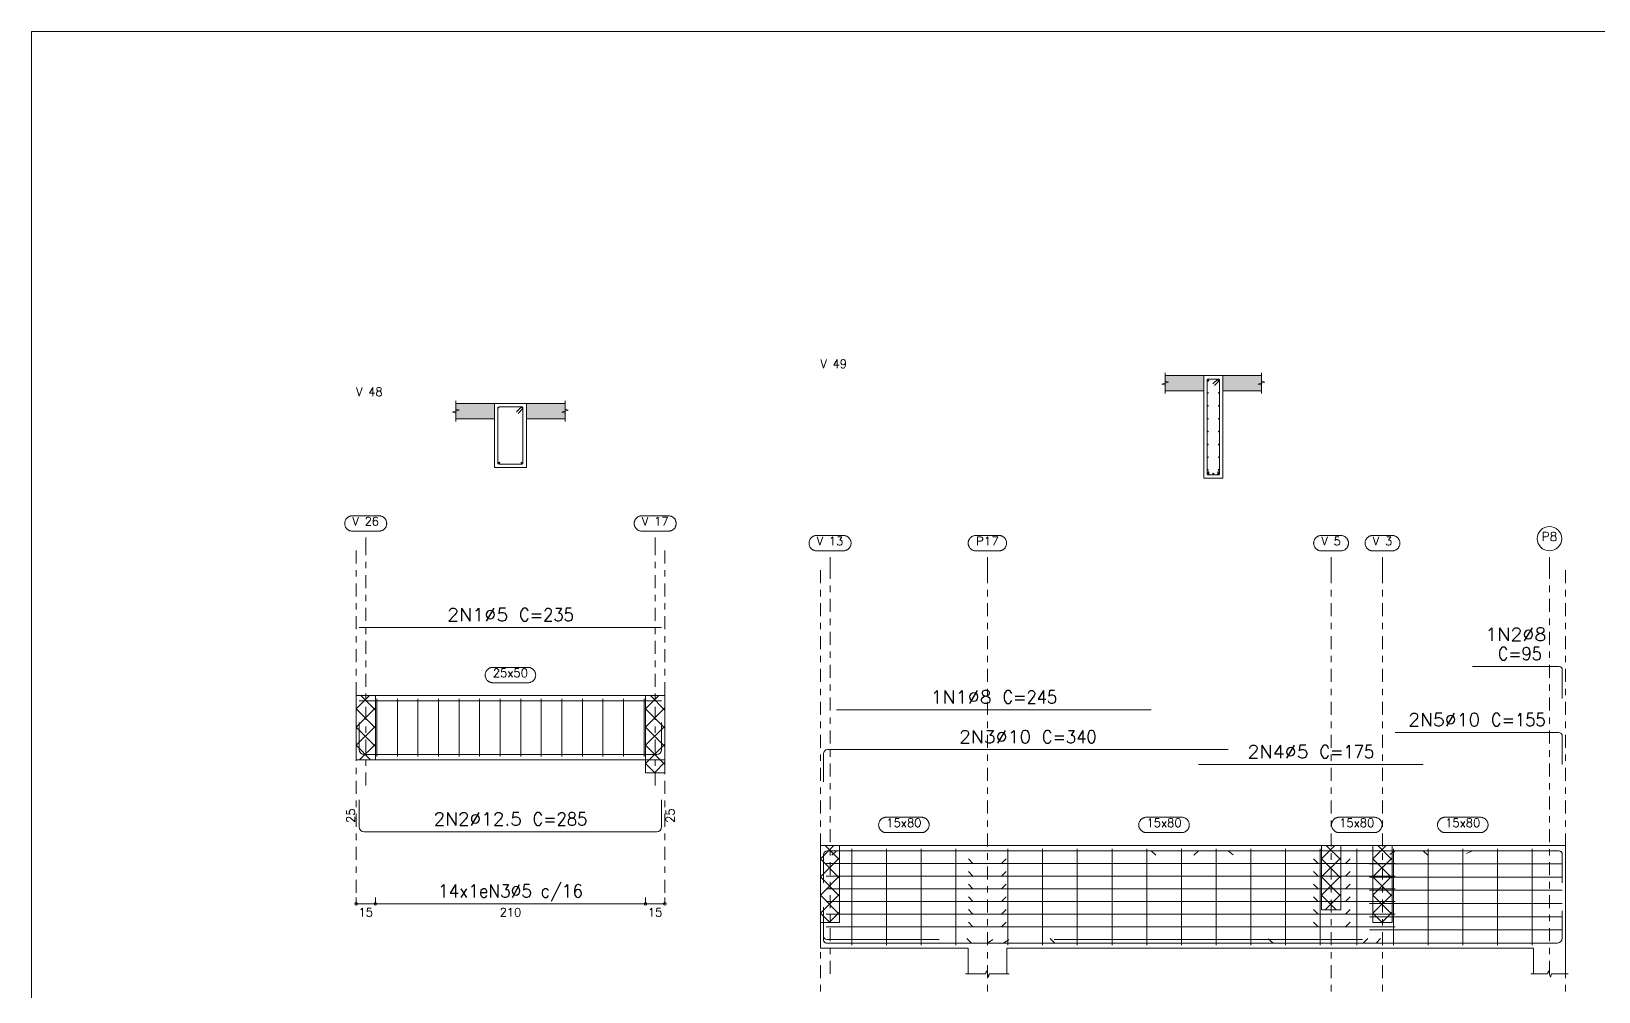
# Model space of a CAD drawing. Header units: millimetres. Extents: x 0 to 84, y 0 to 59.4.
# Drawn here: x 0 to 24.4, y 44.45 to 59.4 of the extents above; entities that cross this region are included whole.
import ezdxf
from ezdxf.enums import TextEntityAlignment as Align

# ---------------------------------------------------------------- set-up
doc = ezdxf.new("R2010")
doc.units = ezdxf.units.MM
doc.linetypes.add('CYPE_RAYAPUNTO', pattern=[0.4125, 0.2025, -0.105, 0, -0.105])
for name, color, linetype, lineweight in [('ARM_LONGITUDINAL_Ø10', 103, 'Continuous', 9), ('ARM_LONGITUDINAL_Ø12_5', 51, 'Continuous', 9), ('ARM_LONGITUDINAL_Ø5', 151, 'Continuous', 9), ('ARM_LONGITUDINAL_Ø6_3', 32, 'Continuous', 9), ('ARM_LONGITUDINAL_Ø8', 32, 'Continuous', 9), ('ARM_TRANSVERSAL_Ø5', 151, 'Continuous', 9), ('ELE_ARM_TRANS_TXT_EST', 3, 'Continuous', 9), ('ELE_CONT_NOS', 122, 'Continuous', 9), ('ELE_CONT_VIG_CONCRETO', 2, 'Continuous', 9), ('ELE_COT_COT_ANCORAGENS', 3, 'Continuous', 0), ('ELE_COT_COT_EST', 3, 'Continuous', 0), ('ELE_COT_COT_LIN_APOIOS', 2, 'CYPE_RAYAPUNTO', 0), ('ELE_COT_TEXTOS_ESTRIBOS', 122, 'Continuous', 0), ('ELE_REF_COT_LIN_AUX_COTA', 2, 'CYPE_RAYAPUNTO', 9), ('ELE_REF_NOME_PORTICO', 3, 'Continuous', 9), ('ELE_REF_REF_NOME', 3, 'Continuous', 9), ('ELE_REF_REF_REFERENCIA', 3, 'Continuous', 9), ('ELE_REF_TEXTO_REF_NOME', 3, 'Continuous', 9), ('ELE_REF_TEXTO_REF_REFERENCIA', 3, 'Continuous', 9), ('POR_ARM_LONG_ARM_TEXTOS', 3, 'Continuous', 9), ('POR_ARM_LONG_TXT_COMP', 3, 'Continuous', 9), ('QUAD_BORDA', 1, 'Continuous', 20), ('QUAD_LIMITES', 2, 'Continuous', 0), ('SEC_CONT_LAJES_CORTE', 8, 'Continuous', 9), ('SEC_CONT_VIG_CONCRETO_CORTE', 2, 'Continuous', 9)]:
    doc.layers.add(name, color=color, linetype=linetype, lineweight=lineweight)
doc.styles.add('CYPETXT', font='', dxfattribs={"height": 0.2})
doc.styles.get('CYPETXT').set_extended_font_data('romans')

msp = doc.modelspace()

# ---------------------------------------------------------------- hatches: boundary and pattern name
at = {"layer": 'SEC_CONT_LAJES_CORTE', "true_color": 0xdad7d3}
for points in [[(17.65, 54.042), (18.25, 54.042), (18.25, 53.802), (17.65, 53.802)], [(19.15, 54.042), (18.55, 54.042), (18.55, 53.802), (19.15, 53.802)], [(6.608, 53.608), (7.208, 53.608), (7.208, 53.368), (6.608, 53.368)], [(8.308, 53.608), (7.708, 53.608), (7.708, 53.368), (8.308, 53.368)]]:
    msp.add_hatch(color=254, dxfattribs=at).paths.add_polyline_path(points, flags=0)

# ---------------------------------------------------------------- linework, layer by layer
at = {"layer": 'ARM_LONGITUDINAL_Ø10'}
for p, q in [((18.633, 46.644), (18.709, 46.579)), ((21.233, 46.644), (21.15, 46.588)), ((15.933, 45.208), (15.862, 45.279)), ((20.933, 45.208), (21.004, 45.279))]:
    msp.add_line(p, q, dxfattribs=at)
for points in [[(23.833, 47.985), (23.833, 48.425), (23.829, 48.448), (23.816, 48.467), (23.796, 48.48), (23.773, 48.485), (21.233, 48.485)], [(12.333, 47.718), (12.333, 48.158), (12.338, 48.181), (12.351, 48.2), (12.37, 48.213), (12.393, 48.218), (18.633, 48.218)], [(12.333, 46.144), (12.333, 46.584), (12.338, 46.607), (12.351, 46.626), (12.37, 46.639), (12.393, 46.644), (18.633, 46.644)], [(23.833, 46.144), (23.833, 46.584), (23.829, 46.607), (23.816, 46.626), (23.796, 46.639), (23.773, 46.644), (21.233, 46.644)], [(20.933, 45.208), (15.933, 45.208)]]:
    msp.add_lwpolyline(points, dxfattribs=at)
for centre in [(18.32, 53.972), (18.48, 53.972), (18.4, 52.512)]:
    msp.add_circle(centre, 0.01, dxfattribs=at)
at = {"layer": 'ARM_LONGITUDINAL_Ø12_5'}
msp.add_line((19.333, 45.208), (19.255, 45.271), dxfattribs=at)
for points in [[(9.811, 48.641), (9.811, 48.216), (9.806, 48.187), (9.789, 48.163), (9.765, 48.147), (9.736, 48.141), (5.18, 48.141), (5.151, 48.147), (5.127, 48.163), (5.11, 48.187), (5.105, 48.216), (5.105, 48.641)], [(9.811, 47.439), (9.811, 47.014), (9.806, 46.985), (9.789, 46.961), (9.765, 46.945), (9.736, 46.939), (5.18, 46.939), (5.151, 46.945), (5.127, 46.961), (5.11, 46.985), (5.105, 47.014), (5.105, 47.439)], [(23.833, 45.708), (23.833, 45.283), (23.827, 45.254), (23.811, 45.23), (23.787, 45.214), (23.758, 45.208), (19.333, 45.208)]]:
    msp.add_lwpolyline(points, dxfattribs=at)
for centre in [(7.281, 52.681), (7.636, 52.681), (18.323, 52.514), (18.478, 52.514)]:
    msp.add_circle(centre, 0.0125, dxfattribs=at)
at = {"layer": 'ARM_LONGITUDINAL_Ø5'}
for p, q in [((18.167, 46.644), (18.096, 46.573)), ((21.667, 46.644), (21.738, 46.573)), ((14.658, 46.447), (14.587, 46.518)), ((15.103, 46.447), (15.174, 46.518)), ((20.033, 46.447), (19.962, 46.518)), ((20.458, 46.447), (20.529, 46.518)), ((14.658, 46.25), (14.587, 46.32)), ((14.658, 46.053), (14.587, 46.123)), ((15.103, 46.25), (15.174, 46.32)), ((15.103, 46.053), (15.174, 46.123)), ((20.033, 46.25), (19.962, 46.32)), ((20.033, 46.053), (19.962, 46.123)), ((20.458, 46.25), (20.529, 46.32)), ((20.458, 46.053), (20.529, 46.123)), ((14.658, 45.855), (14.587, 45.926)), ((15.103, 45.855), (15.174, 45.926)), ((20.033, 45.855), (19.962, 45.926)), ((20.458, 45.855), (20.529, 45.926)), ((14.658, 45.658), (14.587, 45.729)), ((15.103, 45.658), (15.174, 45.729)), ((20.033, 45.658), (19.962, 45.729)), ((20.458, 45.658), (20.529, 45.729)), ((14.658, 45.461), (14.587, 45.532)), ((15.103, 45.461), (15.174, 45.532)), ((20.033, 45.461), (19.962, 45.532)), ((20.458, 45.461), (20.529, 45.532))]:
    msp.add_line(p, q, dxfattribs=at)
for points in [[(9.811, 50.119), (5.105, 50.119)], [(9.811, 48.977), (5.105, 48.977)], [(18.167, 47.986), (21.667, 47.986)], [(18.167, 46.644), (21.667, 46.644)], [(12.374, 46.447), (15.103, 46.447)], [(14.658, 46.447), (20.458, 46.447)], [(20.033, 46.447), (21.233, 46.447)], [(20.833, 46.439), (23.833, 46.439)], [(12.374, 46.25), (15.103, 46.25)], [(14.658, 46.25), (20.458, 46.25)], [(20.033, 46.25), (21.233, 46.25)], [(20.833, 46.234), (23.833, 46.234)], [(12.374, 46.053), (15.103, 46.053)], [(14.658, 46.053), (20.458, 46.053)], [(20.033, 46.053), (21.233, 46.053)], [(20.833, 46.029), (23.833, 46.029)], [(12.374, 45.855), (15.103, 45.855)], [(12.374, 45.658), (15.103, 45.658)], [(14.658, 45.855), (20.458, 45.855)], [(14.658, 45.658), (20.458, 45.658)], [(20.033, 45.855), (21.233, 45.855)], [(20.033, 45.658), (21.233, 45.658)], [(20.833, 45.823), (23.833, 45.823)], [(12.374, 45.461), (15.103, 45.461)], [(14.658, 45.461), (20.458, 45.461)], [(20.033, 45.461), (21.233, 45.461)], [(20.833, 45.618), (23.833, 45.618)], [(20.833, 45.413), (23.833, 45.413)]]:
    msp.add_lwpolyline(points, dxfattribs=at)
for centre in [(18.32, 53.957), (18.48, 53.957), (18.315, 53.771), (18.485, 53.771), (7.273, 53.543), (7.643, 53.543), (18.315, 53.571), (18.485, 53.571), (18.315, 53.37), (18.485, 53.37), (18.315, 53.17), (18.315, 52.969), (18.485, 53.17), (18.485, 52.969), (18.315, 52.769), (18.485, 52.769)]:
    msp.add_circle(centre, 0.005, dxfattribs=at)
at = {"layer": 'ARM_LONGITUDINAL_Ø6_3'}
msp.add_line((15.133, 45.208), (15.215, 45.265), dxfattribs=at)
for points in [[(12.333, 45.708), (12.333, 45.246), (12.336, 45.231), (12.344, 45.219), (12.356, 45.211), (12.371, 45.208), (15.133, 45.208)], [(15.924, 45.264), (20.724, 45.264)]]:
    msp.add_lwpolyline(points, dxfattribs=at)
for centre in [(18.316, 52.573), (18.484, 52.573)]:
    msp.add_circle(centre, 0.0063, dxfattribs=at)
at = {"layer": 'ARM_LONGITUDINAL_Ø8'}
for p, q in [((12.533, 46.644), (12.462, 46.573)), ((17.433, 46.644), (17.504, 46.573)), ((22.433, 46.644), (22.343, 46.601)), ((14.633, 45.208), (14.562, 45.279)), ((14.883, 45.208), (14.966, 45.264)), ((20.733, 45.208), (20.804, 45.279))]:
    msp.add_line(p, q, dxfattribs=at)
for points in [[(23.833, 49.012), (23.833, 49.464), (23.829, 49.483), (23.819, 49.498), (23.804, 49.508), (23.785, 49.512), (22.433, 49.512)], [(12.533, 48.838), (17.433, 48.838)], [(12.533, 46.644), (17.433, 46.644)], [(23.833, 46.144), (23.833, 46.596), (23.829, 46.614), (23.819, 46.63), (23.804, 46.64), (23.785, 46.644), (22.433, 46.644)], [(12.333, 45.764), (12.333, 45.312), (12.337, 45.294), (12.347, 45.278), (12.363, 45.268), (12.381, 45.264), (14.133, 45.264)], [(12.333, 45.708), (12.333, 45.256), (12.337, 45.238), (12.347, 45.222), (12.363, 45.212), (12.381, 45.208), (14.883, 45.208)], [(14.633, 45.208), (20.733, 45.208)]]:
    msp.add_lwpolyline(points, dxfattribs=at)
for centre in [(18.323, 52.535), (18.478, 52.535)]:
    msp.add_circle(centre, 0.008, dxfattribs=at)
at = {"layer": 'ARM_TRANSVERSAL_Ø5'}
for p, q in [((5.378, 49.009), (5.378, 48.109)), ((5.698, 49.009), (5.698, 48.109)), ((6.018, 49.009), (6.018, 48.109)), ((6.338, 49.009), (6.338, 48.109)), ((6.658, 49.009), (6.658, 48.109)), ((6.978, 49.009), (6.978, 48.109)), ((7.298, 49.009), (7.298, 48.109)), ((7.618, 49.009), (7.618, 48.109)), ((7.938, 49.009), (7.938, 48.109)), ((8.258, 49.009), (8.258, 48.109)), ((8.578, 49.009), (8.578, 48.109)), ((8.898, 49.009), (8.898, 48.109)), ((9.218, 49.009), (9.218, 48.109)), ((9.538, 49.009), (9.538, 48.109)), ((12.773, 46.676), (12.773, 45.176)), ((13.313, 46.676), (13.313, 45.176)), ((13.853, 46.676), (13.853, 45.176)), ((14.393, 46.676), (14.393, 45.176)), ((15.203, 46.676), (15.203, 45.176)), ((15.743, 46.676), (15.743, 45.176)), ((16.283, 46.676), (16.283, 45.176)), ((16.823, 46.676), (16.823, 45.176)), ((17.363, 46.676), (17.363, 45.176)), ((17.903, 46.676), (17.903, 45.176)), ((18.443, 46.676), (18.443, 45.176)), ((18.983, 46.676), (18.983, 45.176)), ((19.523, 46.676), (19.523, 45.176)), ((20.063, 46.676), (20.063, 45.176)), ((20.633, 46.676), (20.633, 45.176)), ((21.203, 46.676), (21.203, 45.176)), ((21.743, 46.676), (21.743, 45.176)), ((22.283, 46.676), (22.283, 45.176)), ((22.823, 46.676), (22.823, 45.176)), ((23.363, 46.676), (23.363, 45.176))]:
    msp.add_line(p, q, dxfattribs=at)
for points in [[(18.419, 53.886), (18.49, 53.957), (18.492, 53.96), (18.494, 53.963), (18.495, 53.966), (18.495, 53.969), (18.495, 53.973), (18.494, 53.976), (18.492, 53.979), (18.49, 53.982), (18.487, 53.984), (18.484, 53.986), (18.481, 53.987), (18.478, 53.987), (18.323, 53.987), (18.316, 53.986), (18.31, 53.982), (18.306, 53.976), (18.305, 53.969), (18.305, 52.514), (18.306, 52.508), (18.31, 52.502), (18.316, 52.498), (18.323, 52.497), (18.478, 52.497), (18.484, 52.498), (18.49, 52.502), (18.494, 52.508), (18.495, 52.514), (18.495, 53.969), (18.495, 53.973), (18.494, 53.976), (18.492, 53.979), (18.49, 53.982), (18.487, 53.984), (18.484, 53.986), (18.481, 53.987), (18.478, 53.987), (18.474, 53.987), (18.471, 53.986), (18.468, 53.984), (18.465, 53.982), (18.394, 53.911)], [(7.577, 53.453), (7.648, 53.524), (7.65, 53.526), (7.652, 53.529), (7.653, 53.533), (7.653, 53.536), (7.653, 53.539), (7.652, 53.543), (7.65, 53.546), (7.648, 53.548), (7.645, 53.55), (7.642, 53.552), (7.639, 53.553), (7.636, 53.553), (7.281, 53.553), (7.274, 53.552), (7.268, 53.548), (7.264, 53.543), (7.263, 53.536), (7.263, 52.681), (7.264, 52.674), (7.268, 52.669), (7.274, 52.665), (7.281, 52.663), (7.636, 52.663), (7.642, 52.665), (7.648, 52.669), (7.652, 52.674), (7.653, 52.681), (7.653, 53.536), (7.653, 53.539), (7.652, 53.543), (7.65, 53.546), (7.648, 53.548), (7.645, 53.55), (7.642, 53.552), (7.639, 53.553), (7.636, 53.553), (7.632, 53.553), (7.629, 53.552), (7.626, 53.55), (7.623, 53.548), (7.552, 53.478)]]:
    msp.add_lwpolyline(points, dxfattribs=at)
at = {"layer": 'ELE_CONT_NOS'}
for p, q in [((5.055, 49.059), (5.055, 48.059)), ((9.861, 49.059), (9.861, 48.059)), ((12.283, 46.726), (12.283, 45.126)), ((20.083, 46.726), (20.083, 46.726)), ((20.383, 46.726), (20.383, 46.726)), ((20.883, 46.726), (20.883, 46.726)), ((21.183, 46.726), (21.183, 46.726)), ((14.583, 45.126), (14.583, 44.726)), ((15.183, 45.126), (15.183, 44.726)), ((20.083, 45.126), (20.083, 45.126)), ((20.383, 45.126), (20.383, 45.126)), ((20.883, 45.126), (20.883, 45.126)), ((21.183, 45.126), (21.183, 45.126)), ((23.383, 45.126), (23.383, 44.726)), ((23.883, 45.126), (23.883, 44.726))]:
    msp.add_line(p, q, dxfattribs=at)
at = {"layer": 'ELE_CONT_NOS', "lineweight": 0}
for p, q in [((5.055, 48.852), (5.262, 49.059)), ((5.355, 48.835), (5.13, 49.059)), ((9.561, 48.852), (9.768, 49.059)), ((9.861, 48.835), (9.637, 49.059)), ((5.055, 48.569), (5.355, 48.869)), ((5.355, 48.552), (5.055, 48.852)), ((9.561, 48.569), (9.861, 48.869)), ((9.861, 48.552), (9.561, 48.852)), ((5.055, 48.286), (5.355, 48.586)), ((5.355, 48.269), (5.055, 48.569)), ((9.561, 48.286), (9.861, 48.586)), ((9.861, 48.269), (9.561, 48.569)), ((5.282, 48.059), (5.055, 48.286)), ((5.11, 48.059), (5.355, 48.303)), ((9.561, 48.003), (9.861, 48.303)), ((9.861, 47.986), (9.561, 48.286)), ((9.706, 47.859), (9.561, 48.003)), ((9.7, 47.859), (9.861, 48.021)), ((12.283, 46.519), (12.49, 46.726)), ((12.583, 46.502), (12.359, 46.726)), ((20.083, 46.519), (20.29, 46.726)), ((20.383, 46.502), (20.159, 46.726)), ((20.883, 46.519), (21.09, 46.726)), ((21.183, 46.502), (20.959, 46.726)), ((12.283, 46.236), (12.583, 46.536)), ((12.583, 46.219), (12.283, 46.519)), ((20.083, 46.236), (20.383, 46.536)), ((20.383, 46.219), (20.083, 46.519)), ((20.883, 46.236), (21.183, 46.536)), ((21.183, 46.219), (20.883, 46.519)), ((12.283, 45.953), (12.583, 46.253)), ((12.583, 45.936), (12.283, 46.236)), ((20.083, 45.953), (20.383, 46.253)), ((20.383, 45.936), (20.083, 46.236)), ((20.883, 45.953), (21.183, 46.253)), ((21.183, 45.936), (20.883, 46.236)), ((12.283, 45.67), (12.583, 45.97)), ((12.583, 45.653), (12.283, 45.953)), ((20.31, 45.726), (20.083, 45.953)), ((20.139, 45.726), (20.383, 45.97)), ((20.883, 45.67), (21.183, 45.97)), ((21.183, 45.653), (20.883, 45.953)), ((12.428, 45.526), (12.283, 45.67)), ((12.422, 45.526), (12.583, 45.688)), ((21.028, 45.526), (20.883, 45.67)), ((21.022, 45.526), (21.183, 45.688))]:
    msp.add_line(p, q, dxfattribs=at)
at = {"layer": 'ELE_CONT_NOS'}
for points in [[(5.055, 49.059), (5.355, 49.059)], [(9.561, 49.059), (9.861, 49.059)], [(5.055, 48.059), (5.355, 48.059)], [(9.561, 48.059), (9.861, 48.059)], [(12.283, 46.726), (12.583, 46.726)], [(14.583, 46.726), (15.183, 46.726)], [(20.083, 46.726), (20.383, 46.726)], [(20.883, 46.726), (21.183, 46.726)], [(23.383, 46.726), (23.883, 46.726), (23.883, 45.126)], [(12.283, 45.126), (12.583, 45.126)], [(20.083, 45.126), (20.383, 45.126)], [(20.883, 45.126), (21.183, 45.126)], [(14.543, 44.726), (14.853, 44.726), (14.868, 44.776), (14.898, 44.676), (14.913, 44.726), (15.223, 44.726)], [(23.343, 44.726), (23.603, 44.726), (23.618, 44.776), (23.648, 44.676), (23.663, 44.726), (23.923, 44.726)]]:
    msp.add_lwpolyline(points, dxfattribs=at)
at = {"layer": 'ELE_CONT_NOS', "lineweight": 0}
for points in [[(5.055, 49.059), (5.055, 48.059), (5.355, 48.059), (5.355, 49.059), (5.055, 49.059)], [(9.561, 49.059), (9.561, 47.859), (9.861, 47.859), (9.861, 49.059), (9.561, 49.059)], [(12.283, 46.726), (12.283, 45.526), (12.583, 45.526), (12.583, 46.726), (12.283, 46.726)], [(20.083, 46.726), (20.083, 45.726), (20.383, 45.726), (20.383, 46.726), (20.083, 46.726)], [(20.883, 46.726), (20.883, 45.526), (21.183, 45.526), (21.183, 46.726), (20.883, 46.726)]]:
    msp.add_lwpolyline(points, close=True, dxfattribs=at)
at = {"layer": 'ELE_CONT_VIG_CONCRETO'}
for p, q in [((5.355, 49.059), (9.561, 49.059)), ((5.355, 48.059), (9.561, 48.059)), ((12.583, 46.726), (14.583, 46.726)), ((15.183, 46.726), (20.083, 46.726)), ((20.383, 46.726), (20.883, 46.726)), ((21.183, 46.726), (23.383, 46.726)), ((12.583, 45.126), (14.583, 45.126)), ((15.183, 45.126), (20.083, 45.126)), ((20.383, 45.126), (20.883, 45.126)), ((21.183, 45.126), (23.383, 45.126))]:
    msp.add_line(p, q, dxfattribs=at)
at = {"layer": 'ELE_COT_COT_EST'}
for p, q in [((5.055, 45.819), (5.055, 45.919)), ((5.355, 45.819), (5.355, 45.919)), ((9.561, 45.819), (9.561, 45.919))]:
    msp.add_line(p, q, dxfattribs=at)
for points in [[(5.055, 45.819), (5.355, 45.819), (5.355, 45.919)], [(5.355, 45.819), (9.561, 45.819), (9.561, 45.919)], [(9.561, 45.819), (9.861, 45.819), (9.861, 45.919)]]:
    msp.add_lwpolyline(points, dxfattribs=at)
for centre in [(5.055, 45.819), (5.355, 45.819), (5.355, 45.819), (9.561, 45.819), (9.561, 45.819), (9.861, 45.819)]:
    msp.add_circle(centre, 0.02, dxfattribs=at)
at = {"layer": 'ELE_COT_COT_LIN_APOIOS'}
for p, q in [((5.055, 51.319), (5.055, 45.819)), ((9.861, 51.319), (9.861, 45.819)), ((12.283, 51.012), (12.283, 38.231)), ((14.883, 51.012), (14.883, 38.231)), ((20.233, 51.012), (20.233, 38.231)), ((21.033, 51.012), (21.033, 38.231)), ((23.883, 51.012), (23.883, 38.231))]:
    msp.add_line(p, q, dxfattribs=at)
at = {"layer": 'ELE_REF_COT_LIN_AUX_COTA'}
for p, q in [((5.205, 51.319), (5.205, 51.619)), ((9.711, 51.319), (9.711, 51.619)), ((5.205, 47.659), (5.205, 51.319)), ((9.711, 47.659), (9.711, 51.319)), ((12.433, 51.012), (12.433, 51.312)), ((14.883, 51.012), (14.883, 51.312)), ((20.233, 51.012), (20.233, 51.312)), ((21.033, 51.012), (21.033, 51.312)), ((23.633, 51.012), (23.633, 51.312)), ((12.433, 44.726), (12.433, 51.012)), ((23.633, 44.726), (23.633, 51.012))]:
    msp.add_line(p, q, dxfattribs=at)
at = {"layer": 'ELE_REF_REF_NOME'}
for points in [[(7.731, 49.499), (7.739, 49.499), (7.747, 49.498), (7.755, 49.497), (7.763, 49.495), (7.77, 49.492), (7.778, 49.49), (7.785, 49.486), (7.792, 49.482), (7.799, 49.478), (7.805, 49.473), (7.812, 49.468), (7.817, 49.463), (7.823, 49.457), (7.828, 49.45), (7.832, 49.444), (7.836, 49.437), (7.84, 49.43), (7.843, 49.422), (7.846, 49.415), (7.848, 49.407), (7.849, 49.399), (7.85, 49.391), (7.851, 49.383), (7.851, 49.375), (7.85, 49.367), (7.849, 49.359), (7.848, 49.351), (7.846, 49.344), (7.843, 49.336), (7.84, 49.329), (7.836, 49.321), (7.832, 49.315), (7.828, 49.308), (7.823, 49.302), (7.817, 49.296), (7.812, 49.29), (7.805, 49.285), (7.799, 49.28), (7.792, 49.276), (7.785, 49.272), (7.778, 49.269), (7.77, 49.266), (7.763, 49.263), (7.755, 49.262), (7.747, 49.26), (7.739, 49.259), (7.731, 49.259), (7.185, 49.259), (7.177, 49.259), (7.169, 49.26), (7.161, 49.262), (7.153, 49.263), (7.146, 49.266), (7.138, 49.269), (7.131, 49.272), (7.124, 49.276), (7.117, 49.28), (7.111, 49.285), (7.105, 49.29), (7.099, 49.296), (7.093, 49.302), (7.088, 49.308), (7.084, 49.315), (7.08, 49.321), (7.076, 49.329), (7.073, 49.336), (7.07, 49.344), (7.068, 49.351), (7.067, 49.359), (7.066, 49.367), (7.065, 49.375), (7.065, 49.383), (7.066, 49.391), (7.067, 49.399), (7.068, 49.407), (7.07, 49.415), (7.073, 49.422), (7.076, 49.43), (7.08, 49.437), (7.084, 49.444), (7.088, 49.45), (7.093, 49.457), (7.099, 49.463), (7.105, 49.468), (7.111, 49.473), (7.117, 49.478), (7.124, 49.482), (7.131, 49.486), (7.138, 49.49), (7.146, 49.492), (7.153, 49.495), (7.161, 49.497), (7.169, 49.498), (7.177, 49.499), (7.185, 49.499), (7.731, 49.499)], [(13.856, 47.166), (13.864, 47.166), (13.872, 47.165), (13.88, 47.164), (13.888, 47.162), (13.895, 47.159), (13.903, 47.157), (13.91, 47.153), (13.917, 47.149), (13.924, 47.145), (13.931, 47.14), (13.937, 47.135), (13.942, 47.129), (13.948, 47.124), (13.953, 47.117), (13.957, 47.111), (13.961, 47.104), (13.965, 47.097), (13.968, 47.089), (13.971, 47.082), (13.973, 47.074), (13.974, 47.066), (13.976, 47.058), (13.976, 47.05), (13.976, 47.042), (13.976, 47.034), (13.974, 47.026), (13.973, 47.018), (13.971, 47.01), (13.968, 47.003), (13.965, 46.996), (13.961, 46.988), (13.957, 46.981), (13.953, 46.975), (13.948, 46.969), (13.942, 46.963), (13.937, 46.957), (13.931, 46.952), (13.924, 46.947), (13.917, 46.943), (13.91, 46.939), (13.903, 46.936), (13.895, 46.933), (13.888, 46.93), (13.88, 46.928), (13.872, 46.927), (13.864, 46.926), (13.856, 46.926), (13.31, 46.926), (13.302, 46.926), (13.294, 46.927), (13.286, 46.928), (13.278, 46.93), (13.271, 46.933), (13.263, 46.936), (13.256, 46.939), (13.249, 46.943), (13.242, 46.947), (13.236, 46.952), (13.23, 46.957), (13.224, 46.963), (13.218, 46.969), (13.214, 46.975), (13.209, 46.981), (13.205, 46.988), (13.201, 46.996), (13.198, 47.003), (13.196, 47.01), (13.193, 47.018), (13.192, 47.026), (13.191, 47.034), (13.19, 47.042), (13.19, 47.05), (13.191, 47.058), (13.192, 47.066), (13.193, 47.074), (13.196, 47.082), (13.198, 47.089), (13.201, 47.097), (13.205, 47.104), (13.209, 47.111), (13.214, 47.117), (13.218, 47.124), (13.224, 47.129), (13.23, 47.135), (13.236, 47.14), (13.242, 47.145), (13.249, 47.149), (13.256, 47.153), (13.263, 47.157), (13.271, 47.159), (13.278, 47.162), (13.286, 47.164), (13.294, 47.165), (13.302, 47.166), (13.31, 47.166), (13.856, 47.166)], [(17.906, 47.166), (17.914, 47.166), (17.922, 47.165), (17.93, 47.164), (17.938, 47.162), (17.945, 47.159), (17.953, 47.157), (17.96, 47.153), (17.967, 47.149), (17.974, 47.145), (17.981, 47.14), (17.987, 47.135), (17.992, 47.129), (17.998, 47.124), (18.003, 47.117), (18.007, 47.111), (18.011, 47.104), (18.015, 47.097), (18.018, 47.089), (18.021, 47.082), (18.023, 47.074), (18.024, 47.066), (18.026, 47.058), (18.026, 47.05), (18.026, 47.042), (18.026, 47.034), (18.024, 47.026), (18.023, 47.018), (18.021, 47.01), (18.018, 47.003), (18.015, 46.996), (18.011, 46.988), (18.007, 46.981), (18.003, 46.975), (17.998, 46.969), (17.992, 46.963), (17.987, 46.957), (17.981, 46.952), (17.974, 46.947), (17.967, 46.943), (17.96, 46.939), (17.953, 46.936), (17.945, 46.933), (17.938, 46.93), (17.93, 46.928), (17.922, 46.927), (17.914, 46.926), (17.906, 46.926), (17.36, 46.926), (17.352, 46.926), (17.344, 46.927), (17.336, 46.928), (17.328, 46.93), (17.321, 46.933), (17.313, 46.936), (17.306, 46.939), (17.299, 46.943), (17.292, 46.947), (17.286, 46.952), (17.28, 46.957), (17.274, 46.963), (17.268, 46.969), (17.264, 46.975), (17.259, 46.981), (17.255, 46.988), (17.251, 46.996), (17.248, 47.003), (17.246, 47.01), (17.243, 47.018), (17.242, 47.026), (17.241, 47.034), (17.24, 47.042), (17.24, 47.05), (17.241, 47.058), (17.242, 47.066), (17.243, 47.074), (17.246, 47.082), (17.248, 47.089), (17.251, 47.097), (17.255, 47.104), (17.259, 47.111), (17.264, 47.117), (17.268, 47.124), (17.274, 47.129), (17.28, 47.135), (17.286, 47.14), (17.292, 47.145), (17.299, 47.149), (17.306, 47.153), (17.313, 47.157), (17.321, 47.159), (17.328, 47.162), (17.336, 47.164), (17.344, 47.165), (17.352, 47.166), (17.36, 47.166), (17.906, 47.166)], [(20.906, 47.166), (20.914, 47.166), (20.922, 47.165), (20.93, 47.164), (20.938, 47.162), (20.945, 47.159), (20.953, 47.157), (20.96, 47.153), (20.967, 47.149), (20.974, 47.145), (20.981, 47.14), (20.987, 47.135), (20.992, 47.129), (20.998, 47.124), (21.003, 47.117), (21.007, 47.111), (21.011, 47.104), (21.015, 47.097), (21.018, 47.089), (21.021, 47.082), (21.023, 47.074), (21.024, 47.066), (21.026, 47.058), (21.026, 47.05), (21.026, 47.042), (21.026, 47.034), (21.024, 47.026), (21.023, 47.018), (21.021, 47.01), (21.018, 47.003), (21.015, 46.996), (21.011, 46.988), (21.007, 46.981), (21.003, 46.975), (20.998, 46.969), (20.992, 46.963), (20.987, 46.957), (20.981, 46.952), (20.974, 46.947), (20.967, 46.943), (20.96, 46.939), (20.953, 46.936), (20.945, 46.933), (20.938, 46.93), (20.93, 46.928), (20.922, 46.927), (20.914, 46.926), (20.906, 46.926), (20.36, 46.926), (20.352, 46.926), (20.344, 46.927), (20.336, 46.928), (20.328, 46.93), (20.321, 46.933), (20.313, 46.936), (20.306, 46.939), (20.299, 46.943), (20.292, 46.947), (20.286, 46.952), (20.28, 46.957), (20.274, 46.963), (20.268, 46.969), (20.264, 46.975), (20.259, 46.981), (20.255, 46.988), (20.251, 46.996), (20.248, 47.003), (20.246, 47.01), (20.243, 47.018), (20.242, 47.026), (20.241, 47.034), (20.24, 47.042), (20.24, 47.05), (20.241, 47.058), (20.242, 47.066), (20.243, 47.074), (20.246, 47.082), (20.248, 47.089), (20.251, 47.097), (20.255, 47.104), (20.259, 47.111), (20.264, 47.117), (20.268, 47.124), (20.274, 47.129), (20.28, 47.135), (20.286, 47.14), (20.292, 47.145), (20.299, 47.149), (20.306, 47.153), (20.313, 47.157), (20.321, 47.159), (20.328, 47.162), (20.336, 47.164), (20.344, 47.165), (20.352, 47.166), (20.36, 47.166), (20.906, 47.166)], [(22.556, 47.166), (22.564, 47.166), (22.572, 47.165), (22.58, 47.164), (22.588, 47.162), (22.595, 47.159), (22.603, 47.157), (22.61, 47.153), (22.617, 47.149), (22.624, 47.145), (22.631, 47.14), (22.637, 47.135), (22.642, 47.129), (22.648, 47.124), (22.653, 47.117), (22.657, 47.111), (22.661, 47.104), (22.665, 47.097), (22.668, 47.089), (22.671, 47.082), (22.673, 47.074), (22.674, 47.066), (22.676, 47.058), (22.676, 47.05), (22.676, 47.042), (22.676, 47.034), (22.674, 47.026), (22.673, 47.018), (22.671, 47.01), (22.668, 47.003), (22.665, 46.996), (22.661, 46.988), (22.657, 46.981), (22.653, 46.975), (22.648, 46.969), (22.642, 46.963), (22.637, 46.957), (22.631, 46.952), (22.624, 46.947), (22.617, 46.943), (22.61, 46.939), (22.603, 46.936), (22.595, 46.933), (22.588, 46.93), (22.58, 46.928), (22.572, 46.927), (22.564, 46.926), (22.556, 46.926), (22.01, 46.926), (22.002, 46.926), (21.994, 46.927), (21.986, 46.928), (21.978, 46.93), (21.971, 46.933), (21.963, 46.936), (21.956, 46.939), (21.949, 46.943), (21.942, 46.947), (21.936, 46.952), (21.93, 46.957), (21.924, 46.963), (21.918, 46.969), (21.914, 46.975), (21.909, 46.981), (21.905, 46.988), (21.901, 46.996), (21.898, 47.003), (21.896, 47.01), (21.893, 47.018), (21.892, 47.026), (21.891, 47.034), (21.89, 47.042), (21.89, 47.05), (21.891, 47.058), (21.892, 47.066), (21.893, 47.074), (21.896, 47.082), (21.898, 47.089), (21.901, 47.097), (21.905, 47.104), (21.909, 47.111), (21.914, 47.117), (21.918, 47.124), (21.924, 47.129), (21.93, 47.135), (21.936, 47.14), (21.942, 47.145), (21.949, 47.149), (21.956, 47.153), (21.963, 47.157), (21.971, 47.159), (21.978, 47.162), (21.986, 47.164), (21.994, 47.165), (22.002, 47.166), (22.01, 47.166), (22.556, 47.166)]]:
    msp.add_lwpolyline(points, close=True, dxfattribs=at)
at = {"layer": 'ELE_REF_REF_REFERENCIA'}
for points in [[(5.412, 51.859), (5.42, 51.859), (5.428, 51.858), (5.436, 51.857), (5.443, 51.855), (5.451, 51.852), (5.459, 51.85), (5.466, 51.846), (5.473, 51.842), (5.48, 51.838), (5.486, 51.833), (5.492, 51.828), (5.498, 51.823), (5.503, 51.817), (5.508, 51.81), (5.513, 51.804), (5.517, 51.797), (5.521, 51.79), (5.524, 51.782), (5.526, 51.775), (5.528, 51.767), (5.53, 51.759), (5.531, 51.751), (5.532, 51.743), (5.532, 51.735), (5.531, 51.727), (5.53, 51.719), (5.528, 51.711), (5.526, 51.704), (5.524, 51.696), (5.521, 51.689), (5.517, 51.681), (5.513, 51.675), (5.508, 51.668), (5.503, 51.662), (5.498, 51.656), (5.492, 51.65), (5.486, 51.645), (5.48, 51.64), (5.473, 51.636), (5.466, 51.632), (5.459, 51.629), (5.451, 51.626), (5.443, 51.623), (5.436, 51.622), (5.428, 51.62), (5.42, 51.619), (5.412, 51.619), (4.998, 51.619), (4.99, 51.619), (4.982, 51.62), (4.974, 51.622), (4.966, 51.623), (4.958, 51.626), (4.951, 51.629), (4.944, 51.632), (4.937, 51.636), (4.93, 51.64), (4.923, 51.645), (4.917, 51.65), (4.911, 51.656), (4.906, 51.662), (4.901, 51.668), (4.897, 51.675), (4.892, 51.681), (4.889, 51.689), (4.886, 51.696), (4.883, 51.704), (4.881, 51.711), (4.879, 51.719), (4.878, 51.727), (4.878, 51.735), (4.878, 51.743), (4.878, 51.751), (4.879, 51.759), (4.881, 51.767), (4.883, 51.775), (4.886, 51.782), (4.889, 51.79), (4.892, 51.797), (4.897, 51.804), (4.901, 51.81), (4.906, 51.817), (4.911, 51.823), (4.917, 51.828), (4.923, 51.833), (4.93, 51.838), (4.937, 51.842), (4.944, 51.846), (4.951, 51.85), (4.958, 51.852), (4.966, 51.855), (4.974, 51.857), (4.982, 51.858), (4.99, 51.859), (4.998, 51.859), (5.412, 51.859)], [(9.918, 51.859), (9.926, 51.859), (9.934, 51.858), (9.942, 51.857), (9.95, 51.855), (9.958, 51.852), (9.965, 51.85), (9.973, 51.846), (9.98, 51.842), (9.986, 51.838), (9.993, 51.833), (9.999, 51.828), (10.005, 51.823), (10.01, 51.817), (10.015, 51.81), (10.02, 51.804), (10.024, 51.797), (10.027, 51.79), (10.03, 51.782), (10.033, 51.775), (10.035, 51.767), (10.037, 51.759), (10.038, 51.751), (10.038, 51.743), (10.038, 51.735), (10.038, 51.727), (10.037, 51.719), (10.035, 51.711), (10.033, 51.704), (10.03, 51.696), (10.027, 51.689), (10.024, 51.681), (10.02, 51.675), (10.015, 51.668), (10.01, 51.662), (10.005, 51.656), (9.999, 51.65), (9.993, 51.645), (9.986, 51.64), (9.98, 51.636), (9.973, 51.632), (9.965, 51.629), (9.958, 51.626), (9.95, 51.623), (9.942, 51.622), (9.934, 51.62), (9.926, 51.619), (9.918, 51.619), (9.504, 51.619), (9.496, 51.619), (9.488, 51.62), (9.48, 51.622), (9.473, 51.623), (9.465, 51.626), (9.458, 51.629), (9.45, 51.632), (9.443, 51.636), (9.436, 51.64), (9.43, 51.645), (9.424, 51.65), (9.418, 51.656), (9.413, 51.662), (9.408, 51.668), (9.403, 51.675), (9.399, 51.681), (9.396, 51.689), (9.392, 51.696), (9.39, 51.704), (9.388, 51.711), (9.386, 51.719), (9.385, 51.727), (9.384, 51.735), (9.384, 51.743), (9.385, 51.751), (9.386, 51.759), (9.388, 51.767), (9.39, 51.775), (9.392, 51.782), (9.396, 51.79), (9.399, 51.797), (9.403, 51.804), (9.408, 51.81), (9.413, 51.817), (9.418, 51.823), (9.424, 51.828), (9.43, 51.833), (9.436, 51.838), (9.443, 51.842), (9.45, 51.846), (9.458, 51.85), (9.465, 51.852), (9.473, 51.855), (9.48, 51.857), (9.488, 51.858), (9.496, 51.859), (9.504, 51.859), (9.918, 51.859)], [(12.64, 51.552), (12.648, 51.552), (12.656, 51.551), (12.664, 51.55), (12.672, 51.548), (12.679, 51.545), (12.687, 51.543), (12.694, 51.539), (12.701, 51.535), (12.708, 51.531), (12.715, 51.526), (12.721, 51.521), (12.726, 51.516), (12.732, 51.51), (12.737, 51.503), (12.741, 51.497), (12.745, 51.49), (12.749, 51.483), (12.752, 51.475), (12.755, 51.468), (12.757, 51.46), (12.758, 51.452), (12.76, 51.444), (12.76, 51.436), (12.76, 51.428), (12.76, 51.42), (12.758, 51.412), (12.757, 51.404), (12.755, 51.397), (12.752, 51.389), (12.749, 51.382), (12.745, 51.374), (12.741, 51.368), (12.737, 51.361), (12.732, 51.355), (12.726, 51.349), (12.721, 51.343), (12.715, 51.338), (12.708, 51.333), (12.701, 51.329), (12.694, 51.325), (12.687, 51.322), (12.679, 51.319), (12.672, 51.316), (12.664, 51.315), (12.656, 51.313), (12.648, 51.312), (12.64, 51.312), (12.226, 51.312), (12.218, 51.312), (12.21, 51.313), (12.202, 51.315), (12.194, 51.316), (12.187, 51.319), (12.179, 51.322), (12.172, 51.325), (12.165, 51.329), (12.158, 51.333), (12.152, 51.338), (12.146, 51.343), (12.14, 51.349), (12.134, 51.355), (12.13, 51.361), (12.125, 51.368), (12.121, 51.374), (12.117, 51.382), (12.114, 51.389), (12.112, 51.397), (12.109, 51.404), (12.108, 51.412), (12.107, 51.42), (12.106, 51.428), (12.106, 51.436), (12.107, 51.444), (12.108, 51.452), (12.109, 51.46), (12.112, 51.468), (12.114, 51.475), (12.117, 51.483), (12.121, 51.49), (12.125, 51.497), (12.13, 51.503), (12.134, 51.51), (12.14, 51.516), (12.146, 51.521), (12.152, 51.526), (12.158, 51.531), (12.165, 51.535), (12.172, 51.539), (12.179, 51.543), (12.187, 51.545), (12.194, 51.548), (12.202, 51.55), (12.21, 51.551), (12.218, 51.552), (12.226, 51.552), (12.64, 51.552)], [(15.062, 51.552), (15.07, 51.552), (15.078, 51.551), (15.086, 51.55), (15.094, 51.548), (15.101, 51.545), (15.109, 51.543), (15.116, 51.539), (15.123, 51.535), (15.13, 51.531), (15.137, 51.526), (15.143, 51.521), (15.148, 51.516), (15.154, 51.51), (15.159, 51.503), (15.163, 51.497), (15.167, 51.49), (15.171, 51.483), (15.174, 51.475), (15.177, 51.468), (15.179, 51.46), (15.18, 51.452), (15.182, 51.444), (15.182, 51.436), (15.182, 51.428), (15.182, 51.42), (15.18, 51.412), (15.179, 51.404), (15.177, 51.397), (15.174, 51.389), (15.171, 51.382), (15.167, 51.374), (15.163, 51.368), (15.159, 51.361), (15.154, 51.355), (15.148, 51.349), (15.143, 51.343), (15.137, 51.338), (15.13, 51.333), (15.123, 51.329), (15.116, 51.325), (15.109, 51.322), (15.101, 51.319), (15.094, 51.316), (15.086, 51.315), (15.078, 51.313), (15.07, 51.312), (15.062, 51.312), (14.704, 51.312), (14.696, 51.312), (14.688, 51.313), (14.68, 51.315), (14.672, 51.316), (14.665, 51.319), (14.657, 51.322), (14.65, 51.325), (14.643, 51.329), (14.636, 51.333), (14.63, 51.338), (14.624, 51.343), (14.618, 51.349), (14.612, 51.355), (14.608, 51.361), (14.603, 51.368), (14.599, 51.374), (14.595, 51.382), (14.592, 51.389), (14.59, 51.397), (14.587, 51.404), (14.586, 51.412), (14.585, 51.42), (14.584, 51.428), (14.584, 51.436), (14.585, 51.444), (14.586, 51.452), (14.587, 51.46), (14.59, 51.468), (14.592, 51.475), (14.595, 51.483), (14.599, 51.49), (14.603, 51.497), (14.608, 51.503), (14.612, 51.51), (14.618, 51.516), (14.624, 51.521), (14.63, 51.526), (14.636, 51.531), (14.643, 51.535), (14.65, 51.539), (14.657, 51.543), (14.665, 51.545), (14.672, 51.548), (14.68, 51.55), (14.688, 51.551), (14.696, 51.552), (14.704, 51.552), (15.062, 51.552)], [(20.384, 51.552), (20.392, 51.552), (20.4, 51.551), (20.408, 51.55), (20.416, 51.548), (20.423, 51.545), (20.431, 51.543), (20.438, 51.539), (20.445, 51.535), (20.452, 51.531), (20.459, 51.526), (20.465, 51.521), (20.47, 51.516), (20.476, 51.51), (20.481, 51.503), (20.485, 51.497), (20.489, 51.49), (20.493, 51.483), (20.496, 51.475), (20.499, 51.468), (20.501, 51.46), (20.502, 51.452), (20.504, 51.444), (20.504, 51.436), (20.504, 51.428), (20.504, 51.42), (20.502, 51.412), (20.501, 51.404), (20.499, 51.397), (20.496, 51.389), (20.493, 51.382), (20.489, 51.374), (20.485, 51.368), (20.481, 51.361), (20.476, 51.355), (20.47, 51.349), (20.465, 51.343), (20.459, 51.338), (20.452, 51.333), (20.445, 51.329), (20.438, 51.325), (20.431, 51.322), (20.423, 51.319), (20.416, 51.316), (20.408, 51.315), (20.4, 51.313), (20.392, 51.312), (20.384, 51.312), (20.082, 51.312), (20.074, 51.312), (20.066, 51.313), (20.058, 51.315), (20.05, 51.316), (20.043, 51.319), (20.035, 51.322), (20.028, 51.325), (20.021, 51.329), (20.014, 51.333), (20.008, 51.338), (20.002, 51.343), (19.996, 51.349), (19.99, 51.355), (19.986, 51.361), (19.981, 51.368), (19.977, 51.374), (19.973, 51.382), (19.97, 51.389), (19.968, 51.397), (19.965, 51.404), (19.964, 51.412), (19.963, 51.42), (19.962, 51.428), (19.962, 51.436), (19.963, 51.444), (19.964, 51.452), (19.965, 51.46), (19.968, 51.468), (19.97, 51.475), (19.973, 51.483), (19.977, 51.49), (19.981, 51.497), (19.986, 51.503), (19.99, 51.51), (19.996, 51.516), (20.002, 51.521), (20.008, 51.526), (20.014, 51.531), (20.021, 51.535), (20.028, 51.539), (20.035, 51.543), (20.043, 51.545), (20.05, 51.548), (20.058, 51.55), (20.066, 51.551), (20.074, 51.552), (20.082, 51.552), (20.384, 51.552)], [(21.184, 51.552), (21.192, 51.552), (21.2, 51.551), (21.208, 51.55), (21.216, 51.548), (21.223, 51.545), (21.231, 51.543), (21.238, 51.539), (21.245, 51.535), (21.252, 51.531), (21.259, 51.526), (21.265, 51.521), (21.27, 51.516), (21.276, 51.51), (21.281, 51.503), (21.285, 51.497), (21.289, 51.49), (21.293, 51.483), (21.296, 51.475), (21.299, 51.468), (21.301, 51.46), (21.302, 51.452), (21.304, 51.444), (21.304, 51.436), (21.304, 51.428), (21.304, 51.42), (21.302, 51.412), (21.301, 51.404), (21.299, 51.397), (21.296, 51.389), (21.293, 51.382), (21.289, 51.374), (21.285, 51.368), (21.281, 51.361), (21.276, 51.355), (21.27, 51.349), (21.265, 51.343), (21.259, 51.338), (21.252, 51.333), (21.245, 51.329), (21.238, 51.325), (21.231, 51.322), (21.223, 51.319), (21.216, 51.316), (21.208, 51.315), (21.2, 51.313), (21.192, 51.312), (21.184, 51.312), (20.882, 51.312), (20.874, 51.312), (20.866, 51.313), (20.858, 51.315), (20.85, 51.316), (20.843, 51.319), (20.835, 51.322), (20.828, 51.325), (20.821, 51.329), (20.814, 51.333), (20.808, 51.338), (20.802, 51.343), (20.796, 51.349), (20.79, 51.355), (20.786, 51.361), (20.781, 51.368), (20.777, 51.374), (20.773, 51.382), (20.77, 51.389), (20.768, 51.397), (20.765, 51.404), (20.764, 51.412), (20.763, 51.42), (20.762, 51.428), (20.762, 51.436), (20.763, 51.444), (20.764, 51.452), (20.765, 51.46), (20.768, 51.468), (20.77, 51.475), (20.773, 51.483), (20.777, 51.49), (20.781, 51.497), (20.786, 51.503), (20.79, 51.51), (20.796, 51.516), (20.802, 51.521), (20.808, 51.526), (20.814, 51.531), (20.821, 51.535), (20.828, 51.539), (20.835, 51.543), (20.843, 51.545), (20.85, 51.548), (20.858, 51.55), (20.866, 51.551), (20.874, 51.552), (20.882, 51.552), (21.184, 51.552)]]:
    msp.add_lwpolyline(points, close=True, dxfattribs=at)
msp.add_circle((23.633, 51.502), 0.19, dxfattribs=at)
at = {"layer": 'QUAD_BORDA'}
msp.add_lwpolyline([(0, 0), (84, 0), (84, 59.4), (0, 59.4), (0, 0)], close=True, dxfattribs=at)
at = {"layer": 'QUAD_LIMITES'}
msp.add_lwpolyline([(0, 0), (84, 0), (84, 59.4), (0, 59.4), (0, 0)], close=True, dxfattribs=at)
at = {"layer": 'SEC_CONT_LAJES_CORTE'}
for points in [[(17.65, 54.082), (17.65, 53.952), (17.7, 53.937), (17.6, 53.907), (17.65, 53.892), (17.65, 53.762)], [(17.65, 54.042), (18.25, 54.042), (18.25, 53.802), (17.65, 53.802)], [(19.15, 54.042), (18.55, 54.042), (18.55, 53.802), (19.15, 53.802)], [(19.15, 54.082), (19.15, 53.952), (19.2, 53.937), (19.1, 53.907), (19.15, 53.892), (19.15, 53.762)], [(6.608, 53.648), (6.608, 53.518), (6.658, 53.503), (6.558, 53.473), (6.608, 53.458), (6.608, 53.328)], [(6.608, 53.608), (7.208, 53.608), (7.208, 53.368), (6.608, 53.368)], [(8.308, 53.608), (7.708, 53.608), (7.708, 53.368), (8.308, 53.368)], [(8.308, 53.648), (8.308, 53.518), (8.358, 53.503), (8.258, 53.473), (8.308, 53.458), (8.308, 53.328)]]:
    msp.add_lwpolyline(points, dxfattribs=at)
at = {"layer": 'SEC_CONT_LAJES_CORTE', "color": 254, "true_color": 0xdad7d3}
for points in [[(17.65, 54.042), (18.25, 54.042), (18.25, 53.802), (17.65, 53.802)], [(19.15, 54.042), (18.55, 54.042), (18.55, 53.802), (19.15, 53.802)], [(6.608, 53.608), (7.208, 53.608), (7.208, 53.368), (6.608, 53.368)], [(8.308, 53.608), (7.708, 53.608), (7.708, 53.368), (8.308, 53.368)]]:
    msp.add_lwpolyline(points, close=True, dxfattribs=at)
at = {"layer": 'SEC_CONT_VIG_CONCRETO_CORTE'}
for points in [[(18.55, 54.042), (18.25, 54.042), (18.25, 52.442), (18.55, 52.442), (18.55, 54.042)], [(7.708, 53.608), (7.208, 53.608), (7.208, 52.608), (7.708, 52.608), (7.708, 53.608)]]:
    msp.add_lwpolyline(points, close=True, dxfattribs=at)

# ---------------------------------------------------------------- texts
at = {"layer": 'ELE_ARM_TRANS_TXT_EST', "style": 'CYPETXT', "width": 0.837784}
msp.add_text('14x1eN3%%c5 c/16', height=0.2, dxfattribs=at).set_placement((6.329, 45.919), (8.588, 45.919), align=Align.FIT)
at = {"layer": 'ELE_COT_COT_ANCORAGENS', "style": 'CYPETXT', "width": 0.872274}
for p, p2 in [((5.038, 47.077), (5.038, 47.301)), ((10.011, 47.077), (10.011, 47.301))]:
    msp.add_text('25', height=0.1333, rotation=90, dxfattribs=at).set_placement(p, p2, align=Align.FIT)
at = {"layer": 'ELE_COT_TEXTOS_ESTRIBOS', "style": 'CYPETXT', "width": 0.872274}
for s, p, p2 in [('15', (5.093, 45.619), (5.317, 45.619)), ('210', (7.29, 45.619), (7.626, 45.619)), ('15', (9.599, 45.619), (9.823, 45.619))]:
    msp.add_text(s, height=0.1333, dxfattribs=at).set_placement(p, p2, align=Align.FIT)
at = {"layer": 'ELE_REF_NOME_PORTICO', "style": 'CYPETXT', "width": 0.816032}
for s, p, p2 in [('V 49', (12.283, 54.157), (12.697, 54.157)), ('V 48', (5.055, 53.723), (5.469, 53.723))]:
    msp.add_text(s, height=0.1333, dxfattribs=at).set_placement(p, p2, align=Align.FIT)
at = {"layer": 'ELE_REF_TEXTO_REF_NOME', "style": 'CYPETXT', "width": 0.876123}
for s, p, p2 in [('25x50', (7.185, 49.346), (7.731, 49.346)), ('15x80', (13.31, 47.013), (13.856, 47.013)), ('15x80', (17.36, 47.013), (17.906, 47.013)), ('15x80', (20.36, 47.013), (20.906, 47.013)), ('15x80', (22.01, 47.013), (22.556, 47.013))]:
    msp.add_text(s, height=0.1333, dxfattribs=at).set_placement(p, p2, align=Align.FIT)
at = {"layer": 'ELE_REF_TEXTO_REF_REFERENCIA', "style": 'CYPETXT'}
for s, width, p, p2 in [('V 26', 0.816032, (4.998, 51.706), (5.412, 51.706)), ('V 17', 0.816032, (9.504, 51.706), (9.918, 51.706)), ('V 13', 0.816032, (12.226, 51.399), (12.64, 51.399)), ('P17', 0.91451, (14.704, 51.399), (15.062, 51.399)), ('V 5', 0.796974, (20.082, 51.399), (20.384, 51.399)), ('V 3', 0.796974, (20.882, 51.399), (21.184, 51.399)), ('P8', 0.935124, (23.51, 51.469), (23.756, 51.469))]:
    msp.add_text(s, height=0.1333, dxfattribs=dict(at, width=width)).set_placement(p, p2, align=Align.FIT)
at = {"layer": 'POR_ARM_LONG_ARM_TEXTOS', "style": 'CYPETXT'}
for s, width, p, p2 in [('2N1%%c5', 0.953428, (6.472, 50.219), (7.426, 50.219)), ('1N2%%c8', 0.953428, (22.632, 49.912), (23.586, 49.912)), ('1N1%%c8', 0.953428, (13.997, 48.938), (14.951, 48.938)), ('2N5%%c10', 0.940329, (21.433, 48.585), (22.555, 48.585)), ('2N3%%c10', 0.940329, (14.443, 48.318), (15.565, 48.318)), ('2N4%%c5', 0.953428, (18.931, 48.086), (19.885, 48.086)), ('2N2%%c12.5', 0.925627, (6.262, 47.039), (7.636, 47.039))]:
    msp.add_text(s, height=0.2, dxfattribs=dict(at, width=width)).set_placement(p, p2, align=Align.FIT)
at = {"layer": 'POR_ARM_LONG_TXT_COMP', "style": 'CYPETXT'}
for s, width, p, p2 in [(' C=235', 0.770929, (7.466, 50.219), (8.444, 50.219)), (' C=95', 0.752788, (22.704, 49.612), (23.514, 49.612)), (' C=245', 0.770929, (14.991, 48.938), (15.969, 48.938)), (' C=155', 0.770929, (22.595, 48.585), (23.573, 48.585)), (' C=340', 0.770929, (15.605, 48.318), (16.583, 48.318)), (' C=175', 0.770929, (19.925, 48.086), (20.903, 48.086)), (' C=285', 0.770929, (7.676, 47.039), (8.654, 47.039))]:
    msp.add_text(s, height=0.2, dxfattribs=dict(at, width=width)).set_placement(p, p2, align=Align.FIT)

doc.saveas('drawing.dxf')
